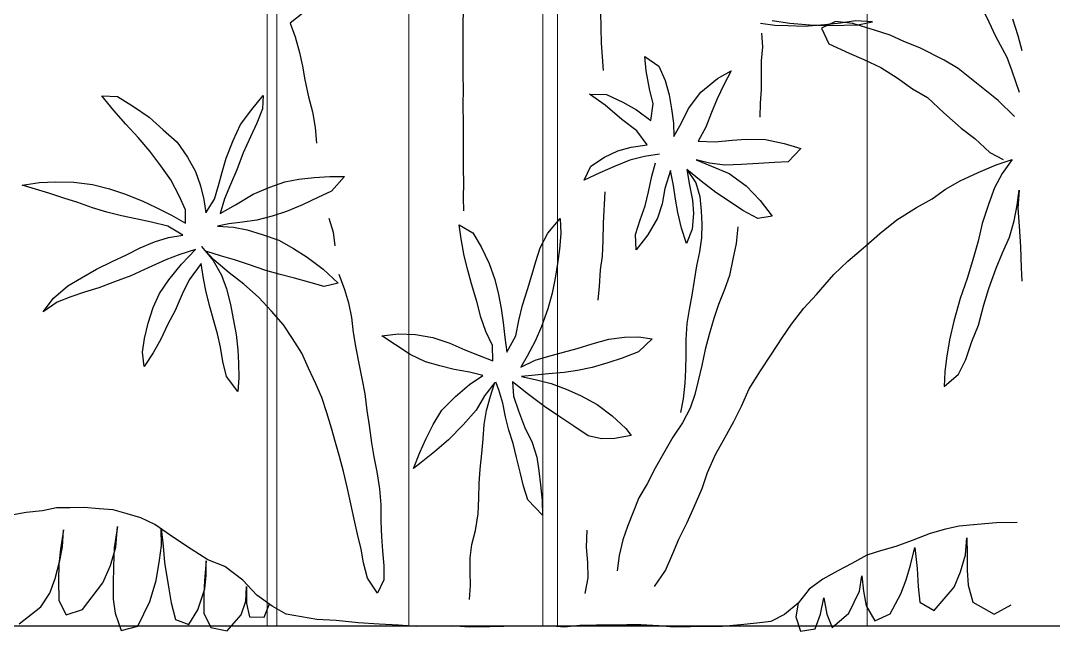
# Model space of a CAD drawing. Header units: metres. Extents: x -58 to 722, y -1100 to 345.
# Drawn here: x 27.9083 to 28.4068, y 109.699 to 109.9936 of the extents above; entities that cross this region are included whole.
import ezdxf

# ---------------------------------------------------------------- set-up
doc = ezdxf.new("R2010")
doc.units = ezdxf.units.M
doc.header["$MEASUREMENT"] = 0
doc.layers.add('FSR_ARQ_002MURO', color=150, linetype='Continuous', lineweight=30)
doc.layers.add('FSR_ARQ_013VENTANAS', color=4, linetype='Continuous', lineweight=5)
doc.layers.add('FSR_ARQ_005VEGETACION', color=64, linetype='Continuous')
doc.layers.add('FSR_ARQ_29PERFILES ACERO', color=143, linetype='Continuous')

# ---------------------------------------------------------------- blocks, each defined once
blk = doc.blocks.new('arbustos 01')
at = {"layer": 'FSR_ARQ_005VEGETACION', "color": 104}
for p, q in [((188.82358, -31.74868), (188.81813, -31.76007)), ((189.09981, -31.74963), (189.10019, -31.76045)), ((189.02628, -31.75469), (189.02616, -31.7634)), ((189.18512, -31.75472), (189.19274, -31.76081)), ((188.80229, -31.76755), (188.80515, -31.75869)), ((188.81813, -31.76007), (188.81443, -31.76771)), ((188.87945, -31.76449), (188.89095, -31.76105)), ((188.88053, -31.76016), (188.8896, -31.7596)), ((188.88838, -31.76163), (188.88053, -31.76016)), ((188.8959, -31.76191), (188.88838, -31.76163)), ((188.8896, -31.7596), (188.89762, -31.76073)), ((188.89095, -31.76105), (188.90037, -31.75999)), ((188.90547, -31.76204), (188.8959, -31.76191)), ((188.89762, -31.76073), (188.90599, -31.7617)), ((188.90037, -31.75999), (188.90784, -31.76351)), ((188.90784, -31.76351), (188.9038, -31.77183)), ((188.91402, -31.76164), (188.90547, -31.76204)), ((188.90599, -31.7617), (188.91692, -31.76254)), ((188.92481, -31.76076), (188.91402, -31.76164)), ((188.91692, -31.76254), (188.92564, -31.76231)), ((188.93423, -31.75935), (188.92481, -31.76076)), ((188.92564, -31.76231), (188.93283, -31.76207)), ((188.93283, -31.76207), (188.94054, -31.76098)), ((189.02616, -31.7634), (189.02605, -31.77161)), ((189.10019, -31.76045), (189.10026, -31.76896)), ((189.19274, -31.76081), (189.19007, -31.76819)), ((188.80013, -31.77572), (188.80229, -31.76755)), ((188.81443, -31.76771), (188.80846, -31.77908)), ((188.86363, -31.7706), (188.87103, -31.76728)), ((188.87103, -31.76728), (188.87945, -31.76449)), ((188.93994, -31.76625), (188.93951, -31.77351)), ((189.10026, -31.76896), (189.10028, -31.77995)), ((189.19007, -31.76819), (189.18773, -31.77654)), ((188.84196, -31.78057), (188.85504, -31.77407)), ((188.85504, -31.77407), (188.86363, -31.7706)), ((188.9038, -31.77183), (188.89296, -31.77681)), ((188.93951, -31.77351), (188.94009, -31.78104)), ((189.02605, -31.77161), (189.02544, -31.77878)), ((188.80846, -31.77908), (188.80563, -31.7864)), ((188.83454, -31.78508), (188.84196, -31.78057)), ((188.88505, -31.7803), (188.87593, -31.78462)), ((188.89296, -31.77681), (188.88505, -31.7803)), ((189.00253, -31.77864), (188.99511, -31.78384)), ((189.00192, -31.78633), (189.00253, -31.77864)), ((189.02544, -31.77878), (189.025, -31.78613)), ((189.10028, -31.77995), (189.10017, -31.78864)), ((189.18773, -31.77654), (189.18627, -31.78387)), ((188.82279, -31.79433), (188.83454, -31.78508)), ((188.87593, -31.78462), (188.8673, -31.79014)), ((188.94009, -31.78104), (188.94016, -31.78857)), ((188.99511, -31.78384), (188.99159, -31.79149)), ((189.18627, -31.78387), (189.18497, -31.79121)), ((188.80563, -31.7864), (188.80171, -31.7978)), ((188.8673, -31.79014), (188.85901, -31.79601)), ((188.94016, -31.78857), (188.94023, -31.79643)), ((188.96356, -31.79042), (188.95626, -31.78639)), ((188.95626, -31.78639), (188.96027, -31.7938)), ((188.97252, -31.79773), (188.96356, -31.79042)), ((188.99159, -31.79149), (188.9896, -31.79916)), ((189.00007, -31.79605), (189.00192, -31.78633)), ((189.10017, -31.78864), (189.10006, -31.79626)), ((189.18497, -31.79121), (189.18297, -31.80024)), ((188.81311, -31.80223), (188.82279, -31.79433)), ((188.85901, -31.79601), (188.85091, -31.80069)), ((188.94023, -31.79643), (188.94064, -31.80379)), ((188.96027, -31.7938), (188.96375, -31.80137)), ((188.99808, -31.80406), (189.00007, -31.79605)), ((189.10006, -31.79626), (189.10012, -31.80477)), ((188.80427, -31.81083), (188.81311, -31.80223)), ((188.85091, -31.80069), (188.84225, -31.80895)), ((188.96375, -31.80137), (188.96673, -31.80876)), ((188.97924, -31.80654), (188.97252, -31.79773)), ((188.9896, -31.79916), (188.9883, -31.80666)), ((189.02311, -31.7991), (189.01434, -31.80325)), ((189.03218, -31.79888), (189.02311, -31.7991)), ((189.02389, -31.80475), (189.03218, -31.79888)), ((189.18297, -31.80024), (189.1808, -31.80842)), ((189.21333, -31.80708), (189.20722, -31.79955)), ((189.20722, -31.79955), (189.20775, -31.80674)), ((189.2854, -31.80017), (189.27682, -31.80555)), ((189.29383, -31.79975), (189.2854, -31.80017)), ((189.28734, -31.80755), (189.29383, -31.79975)), ((188.94064, -31.80379), (188.94088, -31.81115)), ((188.9829, -31.81428), (188.97924, -31.80654)), ((188.9883, -31.80666), (188.98717, -31.81434)), ((188.99933, -31.81297), (188.99808, -31.80406)), ((189.0071, -31.80726), (188.99933, -31.81297)), ((189.01434, -31.80325), (189.0071, -31.80726)), ((189.0149, -31.81249), (189.02389, -31.80475)), ((189.10012, -31.80477), (189.09999, -31.81434)), ((189.20775, -31.80674), (189.21066, -31.8144)), ((189.21942, -31.81505), (189.21333, -31.80708)), ((189.27682, -31.80555), (189.2685, -31.81129)), ((189.28104, -31.81491), (189.28734, -31.80755)), ((188.84225, -31.80895), (188.83291, -31.81703)), ((188.96673, -31.80876), (188.96987, -31.8165)), ((189.00695, -31.81854), (189.0149, -31.81249)), ((189.1808, -31.80842), (189.17949, -31.81678)), ((189.2685, -31.81129), (189.26096, -31.81801)), ((188.83291, -31.81703), (188.82548, -31.82257)), ((188.96987, -31.8165), (188.97405, -31.82408)), ((188.98708, -31.82152), (188.9829, -31.81428)), ((188.98717, -31.81434), (188.98708, -31.82152)), ((189.00138, -31.82599), (189.00695, -31.81854)), ((189.09999, -31.81434), (189.10006, -31.82268)), ((189.17949, -31.81678), (189.1787, -31.82515)), ((189.21066, -31.8144), (189.2141, -31.82172)), ((189.22338, -31.82371), (189.21942, -31.81505)), ((189.26096, -31.81801), (189.25351, -31.82465)), ((189.27438, -31.82209), (189.28104, -31.81491)), ((188.82548, -31.82257), (188.81752, -31.83016)), ((188.93781, -31.82324), (188.92786, -31.82533)), ((188.94824, -31.82304), (188.93781, -31.82324)), ((188.95576, -31.82349), (188.94824, -31.82304)), ((188.96481, -31.82447), (188.95576, -31.82349)), ((188.97405, -31.82408), (188.96481, -31.82447)), ((189.10006, -31.82268), (189.09995, -31.83065)), ((189.2141, -31.82172), (189.21806, -31.83037)), ((189.22724, -31.83315), (189.22338, -31.82371)), ((189.25351, -31.82465), (189.24782, -31.83264)), ((189.26808, -31.82937), (189.27438, -31.82209)), ((188.81752, -31.83016), (188.81028, -31.83382)), ((188.92786, -31.82533), (188.91894, -31.82795)), ((188.91894, -31.82795), (188.92568, -31.83522)), ((189.00991, -31.8273), (189.00138, -31.82599)), ((189.01706, -31.82928), (189.00991, -31.8273)), ((189.0242, -31.83262), (189.01706, -31.82928)), ((189.21806, -31.83037), (189.22149, -31.83946)), ((189.26221, -31.83726), (189.26808, -31.82937)), ((188.81418, -31.83678), (188.8055, -31.83393)), ((188.8055, -31.83393), (188.81087, -31.84135)), ((188.92568, -31.83522), (188.93303, -31.83549)), ((188.93303, -31.83549), (188.94157, -31.83612)), ((188.95968, -31.83688), (188.9679, -31.83579)), ((188.97511, -31.83401), (188.96685, -31.83749)), ((188.9679, -31.83579), (188.97511, -31.83401)), ((188.99464, -31.83103), (189.00283, -31.83233)), ((188.99875, -31.84288), (188.9968, -31.83567)), ((189.00283, -31.83233), (189.01067, -31.83432)), ((189.01067, -31.83432), (189.01849, -31.83751)), ((189.03148, -31.83751), (189.0242, -31.83262)), ((189.09995, -31.83065), (189.10002, -31.83863)), ((189.22936, -31.84072), (189.22724, -31.83315)), ((189.24782, -31.83264), (189.24355, -31.84029)), ((188.81087, -31.84135), (188.81504, -31.84911)), ((188.8237, -31.84084), (188.81418, -31.83678)), ((188.83338, -31.84542), (188.8237, -31.84084)), ((188.94157, -31.83612), (188.95079, -31.83659)), ((188.9574, -31.84146), (188.94824, -31.84801)), ((188.95079, -31.83659), (188.95968, -31.83688)), ((188.96685, -31.83749), (188.9574, -31.84146)), ((188.97239, -31.8456), (188.98, -31.83921)), ((188.98, -31.83921), (188.97528, -31.84649)), ((188.98, -31.83921), (188.97868, -31.84774)), ((188.98723, -31.84785), (188.98888, -31.83984)), ((188.98888, -31.83984), (188.99183, -31.84945)), ((189.01849, -31.83751), (189.02665, -31.84104)), ((189.02665, -31.84104), (189.03515, -31.84491)), ((189.03515, -31.84491), (189.03148, -31.83751)), ((189.10002, -31.83863), (189.09991, -31.84661)), ((189.22149, -31.83946), (189.22484, -31.84722)), ((189.23121, -31.84792), (189.22936, -31.84072)), ((189.24355, -31.84029), (189.24096, -31.84797)), ((189.25678, -31.84481), (189.26221, -31.83726)), ((188.84136, -31.8498), (188.83338, -31.84542)), ((188.96444, -31.85165), (188.97239, -31.8456)), ((188.97528, -31.84649), (188.97313, -31.85365)), ((189.00069, -31.85128), (188.99875, -31.84288)), ((189.09991, -31.84661), (189.09998, -31.85424)), ((189.17161, -31.84304), (189.16372, -31.84302)), ((189.16372, -31.84302), (189.17062, -31.85083)), ((189.17994, -31.84351), (189.17161, -31.84304)), ((189.18826, -31.8445), (189.17994, -31.84351)), ((189.1956, -31.84585), (189.18826, -31.8445)), ((189.20381, -31.8487), (189.1956, -31.84585)), ((189.25232, -31.85344), (189.25678, -31.84481)), ((189.30881, -31.84605), (189.29886, -31.84734)), ((189.31865, -31.84592), (189.30881, -31.84605)), ((189.32733, -31.84622), (189.31865, -31.84592)), ((189.33662, -31.84758), (189.32733, -31.84622)), ((188.80277, -31.85834), (188.80185, -31.85029)), ((188.80185, -31.85029), (188.80241, -31.86005)), ((188.81504, -31.84911), (188.818, -31.85752)), ((188.84847, -31.85503), (188.84136, -31.8498)), ((188.94824, -31.84801), (188.94078, -31.85594)), ((188.95719, -31.85634), (188.96444, -31.85165)), ((188.97868, -31.84774), (188.97704, -31.85575)), ((188.98611, -31.85519), (188.98723, -31.84785)), ((188.99183, -31.84945), (188.99325, -31.85768)), ((189.00247, -31.85866), (189.00069, -31.85128)), ((189.02412, -31.85126), (189.02491, -31.86803)), ((189.17062, -31.85083), (189.17802, -31.85421)), ((189.21262, -31.85255), (189.20381, -31.8487)), ((189.22212, -31.85817), (189.21262, -31.85255)), ((189.22484, -31.84722), (189.2281, -31.85506)), ((189.23333, -31.85522), (189.23121, -31.84792)), ((189.24096, -31.84797), (189.23909, -31.85539)), ((189.28168, -31.85233), (189.27215, -31.8561)), ((189.2897, -31.84961), (189.28168, -31.85233)), ((189.29886, -31.84734), (189.2897, -31.84961)), ((189.31428, -31.85455), (189.3222, -31.852)), ((189.3222, -31.852), (189.32941, -31.84988)), ((189.32941, -31.84988), (189.33662, -31.84758)), ((188.818, -31.85752), (188.82162, -31.86817)), ((188.85678, -31.85959), (188.84847, -31.85503)), ((188.94078, -31.85594), (188.93435, -31.86423)), ((188.94995, -31.8612), (188.95719, -31.85634)), ((188.97313, -31.85365), (188.97234, -31.86133)), ((188.97704, -31.85575), (188.97643, -31.86292)), ((188.98481, -31.86235), (188.98611, -31.85519)), ((188.99325, -31.85768), (188.99571, -31.86541)), ((189.09998, -31.85424), (189.09989, -31.8615)), ((189.17802, -31.85421), (189.18621, -31.85813)), ((189.18621, -31.85813), (189.19485, -31.86179)), ((189.2281, -31.85506), (189.2303, -31.86289)), ((189.2381, -31.86256), (189.23333, -31.85522)), ((189.23909, -31.85539), (189.2381, -31.86256)), ((189.24903, -31.86084), (189.25232, -31.85344)), ((189.27215, -31.8561), (189.26465, -31.85955)), ((189.29878, -31.85975), (189.3068, -31.85693)), ((189.3068, -31.85693), (189.31428, -31.85455)), ((188.80241, -31.86005), (188.80176, -31.86961)), ((188.80454, -31.86674), (188.80277, -31.85834)), ((188.86747, -31.86623), (188.85678, -31.85959)), ((188.94202, -31.86553), (188.94995, -31.8612)), ((188.97234, -31.86133), (188.97207, -31.86851)), ((188.97643, -31.86292), (188.97717, -31.87131)), ((188.98299, -31.87071), (188.98481, -31.86235)), ((189.00511, -31.86622), (189.00247, -31.85866)), ((189.19485, -31.86179), (189.20244, -31.86429)), ((189.2303, -31.86289), (189.22212, -31.85817)), ((189.24902, -31.86802), (189.24903, -31.86084)), ((189.26465, -31.85955), (189.25644, -31.86369)), ((189.2833, -31.86415), (189.29112, -31.86212)), ((189.29112, -31.86212), (189.29878, -31.85975)), ((188.80698, -31.8755), (188.80454, -31.86674)), ((188.82162, -31.86817), (188.82371, -31.87761)), ((188.87643, -31.87353), (188.86747, -31.86623)), ((188.93435, -31.86423), (188.94202, -31.86553)), ((188.97207, -31.86851), (188.97215, -31.87586)), ((188.99571, -31.86541), (189.00089, -31.87437)), ((189.00756, -31.87412), (189.00511, -31.86622)), ((189.02491, -31.86803), (189.02513, -31.87743)), ((189.048, -31.86556), (189.04771, -31.87362)), ((189.05454, -31.87345), (189.048, -31.86556)), ((189.1022, -31.86896), (189.09479, -31.87329)), ((189.10113, -31.87639), (189.1022, -31.86896)), ((189.17206, -31.86534), (189.16974, -31.87283)), ((189.20244, -31.86429), (189.21066, -31.86635)), ((189.21066, -31.86635), (189.21836, -31.86752)), ((189.21836, -31.86752), (189.22579, -31.86842)), ((189.22579, -31.86842), (189.2318, -31.86965)), ((189.25644, -31.86369), (189.24902, -31.86802)), ((189.25849, -31.86966), (189.2672, -31.86747)), ((189.2672, -31.86747), (189.27556, -31.86573)), ((189.27556, -31.86573), (189.2833, -31.86415)), ((188.80176, -31.86961), (188.8011, -31.88072)), ((188.88403, -31.88013), (188.87643, -31.87353)), ((188.95273, -31.86995), (188.95364, -31.87886)), ((188.97717, -31.87131), (188.98031, -31.87888)), ((188.98031, -31.87888), (188.98299, -31.87071)), ((189.00089, -31.87437), (189.00728, -31.88232)), ((189.00728, -31.88232), (189.00756, -31.87412)), ((189.04771, -31.87362), (189.04839, -31.88188)), ((189.05869, -31.88131), (189.05454, -31.87345)), ((189.09479, -31.87329), (189.09043, -31.88076)), ((189.16974, -31.87283), (189.16878, -31.88017)), ((189.2079, -31.87403), (189.19899, -31.8771)), ((189.21582, -31.87156), (189.2079, -31.87403)), ((189.22328, -31.87016), (189.21582, -31.87156)), ((189.2318, -31.86965), (189.22328, -31.87016)), ((189.25035, -31.87443), (189.25849, -31.86966)), ((189.25805, -31.87577), (189.25035, -31.87443)), ((188.81063, -31.88393), (188.80698, -31.8755)), ((188.82371, -31.87761), (188.82633, -31.88636)), ((188.89367, -31.88847), (188.88403, -31.88013)), ((188.95364, -31.87886), (188.95541, -31.88726)), ((188.97215, -31.87586), (188.97324, -31.8834)), ((189.02513, -31.87743), (189.02553, -31.88565)), ((189.09941, -31.8855), (189.10113, -31.87639)), ((189.19899, -31.8771), (189.19104, -31.8816)), ((189.26564, -31.878), (189.25805, -31.87577)), ((189.27331, -31.8813), (189.26564, -31.878)), ((188.8011, -31.88072), (188.80077, -31.892)), ((188.81411, -31.89218), (188.81063, -31.88393)), ((188.97324, -31.8834), (188.97485, -31.89094)), ((189.02553, -31.88565), (189.02646, -31.89301)), ((189.04839, -31.88188), (189.04935, -31.88969)), ((189.06098, -31.88852), (189.05869, -31.88131)), ((189.09043, -31.88076), (189.08614, -31.88957)), ((189.09753, -31.89318), (189.09941, -31.8855)), ((189.19104, -31.8816), (189.18362, -31.88629)), ((189.2226, -31.8877), (189.23026, -31.8855)), ((189.23026, -31.8855), (189.23747, -31.8832)), ((189.23377, -31.88768), (189.24043, -31.8805)), ((189.24043, -31.8805), (189.23421, -31.88804)), ((189.25103, -31.88995), (189.24369, -31.88222)), ((189.24369, -31.88222), (189.25207, -31.88491)), ((189.25207, -31.88491), (189.25948, -31.88767)), ((189.28062, -31.88503), (189.27331, -31.8813)), ((189.28828, -31.8885), (189.28062, -31.88503)), ((188.82633, -31.88636), (188.82959, -31.89769)), ((188.90126, -31.89559), (188.89367, -31.88847)), ((188.95541, -31.88726), (188.95717, -31.896)), ((188.97485, -31.89094), (188.97611, -31.89883)), ((189.04935, -31.88969), (189.05066, -31.89751)), ((189.06319, -31.89582), (189.06098, -31.88852)), ((189.08614, -31.88957), (189.08301, -31.89831)), ((189.18362, -31.88629), (189.1752, -31.89273)), ((189.20595, -31.89333), (189.21512, -31.89017)), ((189.21512, -31.89017), (189.2226, -31.8877)), ((189.22561, -31.89466), (189.23377, -31.88768)), ((189.23421, -31.88804), (189.22967, -31.89586)), ((189.23931, -31.89768), (189.24048, -31.88972)), ((189.24048, -31.88972), (189.24702, -31.89832)), ((189.25783, -31.89837), (189.25103, -31.88995)), ((189.25948, -31.88767), (189.269, -31.89197)), ((189.29674, -31.8927), (189.28828, -31.8885)), ((188.80077, -31.892), (188.80034, -31.89917)), ((188.81807, -31.90301), (188.81411, -31.89218)), ((188.91052, -31.90631), (188.90126, -31.89559)), ((188.95717, -31.896), (188.9598, -31.90356)), ((189.02646, -31.89301), (189.02702, -31.90191)), ((189.06547, -31.90365), (189.06319, -31.89582)), ((189.09557, -31.90051), (189.09753, -31.89318)), ((189.1668, -31.89543), (189.16361, -31.90359)), ((189.1752, -31.89273), (189.16712, -31.90016)), ((189.19047, -31.89755), (189.19821, -31.89553)), ((189.19821, -31.89553), (189.20595, -31.89333)), ((189.21773, -31.90076), (189.22561, -31.89466)), ((189.22967, -31.89586), (189.22691, -31.90318)), ((189.269, -31.89197), (189.27825, -31.89626)), ((189.27825, -31.89626), (189.28707, -31.89957)), ((189.30483, -31.89733), (189.29674, -31.8927)), ((188.82959, -31.89769), (188.83338, -31.90834)), ((188.97611, -31.89883), (188.97737, -31.90671)), ((189.02702, -31.90191), (189.02777, -31.90927)), ((189.05066, -31.89751), (189.05233, -31.90551)), ((189.08301, -31.89831), (189.08104, -31.90635)), ((189.09278, -31.90996), (189.09557, -31.90051)), ((189.16712, -31.90016), (189.17463, -31.90194)), ((189.17463, -31.90194), (189.18281, -31.89966)), ((189.18281, -31.89966), (189.19047, -31.89755)), ((189.20974, -31.90774), (189.21773, -31.90076)), ((189.23788, -31.90511), (189.23931, -31.89768)), ((189.24702, -31.89832), (189.25072, -31.90608)), ((189.26296, -31.9058), (189.25783, -31.89837)), ((189.28707, -31.89957), (189.29554, -31.90261)), ((189.31204, -31.90159), (189.30483, -31.89733)), ((189.31984, -31.90817), (189.31204, -31.90159)), ((188.82068, -31.91176), (188.81807, -31.90301)), ((188.91726, -31.91359), (188.91052, -31.90631)), ((188.9598, -31.90356), (188.96311, -31.91164)), ((188.97737, -31.90671), (188.97881, -31.91425)), ((189.05233, -31.90551), (189.05461, -31.91388)), ((189.06811, -31.91202), (189.06547, -31.90365)), ((189.08104, -31.90635), (189.0797, -31.91369)), ((189.16361, -31.90359), (189.16146, -31.91075)), ((189.2029, -31.91527), (189.20974, -31.90774)), ((189.22691, -31.90318), (189.22476, -31.91167)), ((189.23592, -31.91262), (189.23788, -31.90511)), ((189.25072, -31.90608), (189.2545, -31.91482)), ((189.26632, -31.91329), (189.26296, -31.9058)), ((189.29554, -31.90261), (189.30313, -31.90511)), ((189.30313, -31.90511), (189.31054, -31.9076)), ((189.31054, -31.9076), (189.31777, -31.91036)), ((188.82361, -31.92274), (188.82068, -31.91176)), ((188.83338, -31.90834), (188.83681, -31.92053)), ((188.96311, -31.91164), (188.96557, -31.9192)), ((189.07012, -31.92029), (189.06811, -31.91202)), ((189.09054, -31.91835), (189.09278, -31.90996)), ((189.16146, -31.91075), (189.15999, -31.91859)), ((189.22476, -31.91167), (189.22342, -31.91927)), ((189.23387, -31.91986), (189.23592, -31.91262)), ((189.26904, -31.92158), (189.26632, -31.91329)), ((189.31777, -31.91036), (189.32524, -31.9156)), ((189.32524, -31.9156), (189.31984, -31.90817)), ((188.92398, -31.92223), (188.91726, -31.91359)), ((188.97881, -31.91425), (188.98007, -31.92179)), ((189.05461, -31.91388), (189.05794, -31.92341)), ((189.0797, -31.91369), (189.07862, -31.9213)), ((189.08795, -31.92603), (189.09054, -31.91835)), ((189.15999, -31.91859), (189.15902, -31.92661)), ((189.19642, -31.92254), (189.2029, -31.91527)), ((189.2545, -31.91482), (189.25839, -31.92214)), ((188.82708, -31.93151), (188.82361, -31.92274)), ((188.83681, -31.92053), (188.83923, -31.93065)), ((188.92884, -31.92947), (188.92398, -31.92223)), ((188.96557, -31.9192), (188.96802, -31.92778)), ((188.98007, -31.92179), (188.98064, -31.93035)), ((189.05794, -31.92341), (189.06146, -31.93126)), ((189.07179, -31.92847), (189.07012, -31.92029)), ((189.07862, -31.9213), (189.07763, -31.92935)), ((189.19162, -31.92983), (189.19642, -31.92254)), ((189.22342, -31.91927), (189.22188, -31.92776)), ((189.23182, -31.92736), (189.23387, -31.91986)), ((189.25839, -31.92214), (189.26227, -31.93026)), ((189.27097, -31.92994), (189.26904, -31.92158)), ((188.93454, -31.93827), (188.92884, -31.92947)), ((188.96802, -31.92778), (188.97014, -31.93568)), ((189.006, -31.92891), (188.99863, -31.93005)), ((188.99863, -31.93005), (189.00589, -31.93706)), ((189.01353, -31.9291), (189.006, -31.92891)), ((189.02194, -31.93028), (189.01353, -31.9291)), ((189.07663, -31.93723), (189.07179, -31.92847)), ((189.07763, -31.92935), (189.07663, -31.93723)), ((189.0843, -31.93361), (189.08795, -31.92603)), ((189.11637, -31.92934), (189.10719, -31.93241)), ((189.12552, -31.92778), (189.11637, -31.92934)), ((189.13474, -31.92729), (189.12552, -31.92778)), ((189.14359, -31.92847), (189.13474, -31.92729)), ((189.13626, -31.93334), (189.14359, -31.92847)), ((189.15902, -31.92661), (189.15754, -31.93497)), ((189.18664, -31.93774), (189.19162, -31.92983)), ((189.22188, -31.92776), (189.22097, -31.93599)), ((189.23021, -31.93452), (189.23182, -31.92736)), ((189.27202, -31.93713), (189.27097, -31.92994)), ((188.83037, -31.94113), (188.82708, -31.93151)), ((188.83923, -31.93065), (188.84081, -31.94042)), ((188.97014, -31.93568), (188.97207, -31.94425)), ((188.98064, -31.93035), (188.98053, -31.93838)), ((189.03077, -31.93279), (189.02194, -31.93028)), ((189.03889, -31.93529), (189.03077, -31.93279)), ((189.04614, -31.93717), (189.03889, -31.93529)), ((189.06146, -31.93126), (189.0657, -31.93929)), ((189.08419, -31.94176), (189.0843, -31.93361)), ((189.10719, -31.93241), (189.09908, -31.93593)), ((189.12839, -31.93846), (189.13626, -31.93334)), ((189.15754, -31.93497), (189.15588, -31.94418)), ((189.22896, -31.94222), (189.23021, -31.93452)), ((189.26227, -31.93026), (189.26625, -31.9375)), ((188.83437, -31.94905), (188.83037, -31.94113)), ((188.84081, -31.94042), (188.84157, -31.94778)), ((188.94057, -31.94724), (188.93454, -31.93827)), ((188.98053, -31.93838), (188.98076, -31.94659)), ((189.00589, -31.93706), (189.01471, -31.94037)), ((189.01471, -31.94037), (189.02248, -31.94287)), ((189.05409, -31.93931), (189.04614, -31.93717)), ((189.06141, -31.94154), (189.05409, -31.93931)), ((189.0657, -31.93929), (189.06908, -31.94519)), ((189.0915, -31.93893), (189.08419, -31.94176)), ((189.09908, -31.93593), (189.0915, -31.93893)), ((189.12018, -31.94234), (189.12839, -31.93846)), ((189.18307, -31.94576), (189.18664, -31.93774)), ((189.22097, -31.93599), (189.22052, -31.94317)), ((189.26625, -31.9375), (189.27121, -31.94492)), ((189.27121, -31.94492), (189.27202, -31.93713)), ((188.97207, -31.94425), (188.97401, -31.95249)), ((188.98076, -31.94659), (188.98118, -31.95378)), ((189.02248, -31.94287), (189.03087, -31.94538)), ((189.03087, -31.94538), (189.03864, -31.94708)), ((189.06908, -31.94519), (189.06141, -31.94154)), ((189.0967, -31.94787), (189.10487, -31.94656)), ((189.10487, -31.94656), (189.11252, -31.94454)), ((189.11252, -31.94454), (189.12018, -31.94234)), ((189.15588, -31.94418), (189.15441, -31.95134)), ((189.17897, -31.95413), (189.18307, -31.94576)), ((189.22052, -31.94317), (189.22033, -31.95097)), ((189.22698, -31.95026), (189.22896, -31.94222)), ((188.84197, -31.95565), (188.83437, -31.94905)), ((188.84157, -31.94778), (188.84197, -31.95565)), ((188.9466, -31.9569), (188.94057, -31.94724)), ((189.03864, -31.94708), (189.04581, -31.94807)), ((189.04581, -31.94807), (189.05422, -31.9488)), ((189.06136, -31.95182), (189.05282, -31.95392)), ((189.05422, -31.9488), (189.06148, -31.94952)), ((189.06874, -31.95015), (189.06136, -31.95182)), ((189.06148, -31.94952), (189.06874, -31.95015)), ((189.08949, -31.94963), (189.0967, -31.94787)), ((189.09661, -31.95443), (189.08949, -31.94963)), ((189.15441, -31.95134), (189.15276, -31.95953)), ((189.22033, -31.95097), (189.22085, -31.95833)), ((189.22085, -31.95833), (189.22698, -31.95026)), ((188.95074, -31.96619), (188.9466, -31.9569)), ((188.97401, -31.95249), (188.97579, -31.95986)), ((188.98118, -31.95378), (188.98209, -31.96217)), ((189.0448, -31.95709), (189.03704, -31.96045)), ((189.05282, -31.95392), (189.0448, -31.95709)), ((189.06498, -31.95985), (189.07349, -31.95305)), ((189.07349, -31.95305), (189.07294, -31.96085)), ((189.07874, -31.96456), (189.08097, -31.95732)), ((189.08097, -31.95732), (189.08253, -31.95335)), ((189.08535, -31.96084), (189.08297, -31.95336)), ((189.08297, -31.95336), (189.08864, -31.96062)), ((189.10415, -31.961), (189.09661, -31.95443)), ((189.17586, -31.96153), (189.17897, -31.95413)), ((188.97579, -31.95986), (188.97826, -31.96725)), ((188.98209, -31.96217), (188.98336, -31.96954)), ((189.03704, -31.96045), (189.02811, -31.96529)), ((189.05638, -31.96638), (189.06498, -31.95985)), ((189.07294, -31.96085), (189.07035, -31.9687)), ((189.08747, -31.96849), (189.08535, -31.96084)), ((189.08864, -31.96062), (189.09305, -31.9683)), ((189.11149, -31.96828), (189.10415, -31.961)), ((189.15276, -31.95953), (189.15162, -31.9684)), ((189.17309, -31.96974), (189.17586, -31.96153)), ((188.95491, -31.97428), (188.95074, -31.96619)), ((188.97826, -31.96725), (188.98243, -31.975)), ((189.02811, -31.96529), (189.02014, -31.97139)), ((189.04868, -31.97151), (189.05638, -31.96638)), ((189.07035, -31.9687), (189.06714, -31.97717)), ((189.07723, -31.97181), (189.07874, -31.96456)), ((189.08878, -31.97604), (189.08747, -31.96849)), ((189.09305, -31.9683), (189.09995, -31.97619)), ((189.11618, -31.97588), (189.11149, -31.96828)), ((189.15162, -31.9684), (189.15048, -31.97642)), ((188.95975, -31.98307), (188.95491, -31.97428)), ((189.02014, -31.97139), (189.01269, -31.97811)), ((189.04072, -31.9769), (189.04868, -31.97151)), ((189.07553, -31.97897), (189.07723, -31.97181)), ((189.17067, -31.97795), (189.17309, -31.96974)), ((188.98243, -31.975), (188.98762, -31.98276)), ((189.01269, -31.97811), (189.00998, -31.9818)), ((189.03303, -31.98211), (189.04072, -31.9769)), ((189.06714, -31.97717), (189.06303, -31.98562)), ((189.07322, -31.9862), (189.07553, -31.97897)), ((189.0893, -31.98359), (189.08878, -31.97604)), ((189.09995, -31.97619), (189.10791, -31.9841)), ((189.12006, -31.98374), (189.11618, -31.97588)), ((189.15048, -31.97642), (189.14916, -31.98581)), ((189.16853, -31.98555), (189.17067, -31.97795)), ((188.96458, -31.99202), (188.95975, -31.98307)), ((188.98762, -31.98276), (188.99263, -31.99155)), ((189.00998, -31.9818), (189.01865, -31.98351)), ((189.01865, -31.98351), (189.02582, -31.98361)), ((189.02582, -31.98361), (189.03303, -31.98211)), ((189.08999, -31.99148), (189.0893, -31.98359)), ((189.10791, -31.9841), (189.11544, -31.99068)), ((189.12333, -31.99105), (189.12006, -31.98374)), ((189.16638, -31.99314), (189.16853, -31.98555)), ((189.06303, -31.98562), (189.06053, -31.99348)), ((189.07134, -31.99371), (189.07322, -31.9862)), ((189.11544, -31.99068), (189.12264, -31.99636)), ((189.12658, -31.99961), (189.12333, -31.99105)), ((189.14916, -31.98581), (189.14786, -31.99332)), ((188.9689, -32.00166), (188.96458, -31.99202)), ((188.99263, -31.99155), (188.99697, -31.9993)), ((189.06053, -31.99348), (189.05946, -32.00082)), ((189.06946, -32.00149), (189.07134, -31.99371)), ((189.09085, -31.99992), (189.08999, -31.99148)), ((189.12264, -31.99636), (189.12658, -31.99961)), ((189.14786, -31.99332), (189.14638, -32.00133)), ((189.16424, -32.00118), (189.16638, -31.99314)), ((188.97186, -32.01025), (188.9689, -32.00166)), ((188.99697, -31.9993), (189.0013, -32.00774)), ((189.05946, -32.00082), (189.05847, -32.00825)), ((189.06768, -32.00909), (189.06946, -32.00149)), ((189.09146, -32.00764), (189.09085, -31.99992)), ((189.14638, -32.00133), (189.14489, -32.01037)), ((189.16216, -32.01028), (189.16424, -32.00118)), ((189.09162, -32.01544), (189.09146, -32.00764)), ((188.97617, -32.02005), (188.97186, -32.01025)), ((189.0013, -32.00774), (189.00582, -32.01533)), ((189.05847, -32.00825), (189.05773, -32.01667)), ((189.06527, -32.01641), (189.06768, -32.00909)), ((189.14489, -32.01037), (189.14426, -32.01909)), ((189.16028, -32.01841), (189.16216, -32.01028)), ((189.00582, -32.01533), (189.01193, -32.03063)), ((189.05745, -32.02464), (189.06527, -32.01641)), ((189.05773, -32.01667), (189.05745, -32.02464)), ((189.09194, -32.02387), (189.09162, -32.01544)), ((189.15857, -32.02664), (189.16028, -32.01841)), ((188.97982, -32.02848), (188.97617, -32.02005)), ((189.09342, -32.03275), (189.09194, -32.02387)), ((189.14426, -32.01909), (189.14414, -32.0278)), ((189.27286, -32.02603), (189.28031, -32.0239)), ((189.28031, -32.0239), (189.28777, -32.02178)), ((189.28777, -32.02178), (189.2952, -32.02114)), ((189.2952, -32.02114), (189.30338, -32.02051)), ((189.30338, -32.02051), (189.3108, -32.02061)), ((189.3108, -32.02061), (189.31822, -32.02071)), ((189.31822, -32.02071), (189.32563, -32.02229)), ((189.32563, -32.02229), (189.33453, -32.02316)), ((189.33453, -32.02316), (189.34341, -32.02476)), ((188.80281, -32.02856), (188.81395, -32.02871)), ((188.81395, -32.02871), (188.82433, -32.02959)), ((188.82433, -32.02959), (188.83397, -32.03047)), ((188.98431, -32.03743), (188.97982, -32.02848)), ((189.14414, -32.0278), (189.14386, -32.03618)), ((189.15669, -32.03468), (189.15857, -32.02664)), ((189.25489, -32.03692), (189.26538, -32.02964)), ((189.26538, -32.02964), (189.27286, -32.02603)), ((188.83397, -32.03047), (188.84138, -32.03205)), ((188.84138, -32.03205), (188.84951, -32.03439)), ((188.84951, -32.03439), (188.85911, -32.03823)), ((189.01193, -32.03063), (189.0144, -32.03784)), ((189.03362, -32.03263), (189.03401, -32.0417)), ((189.09536, -32.04032), (189.09342, -32.03275)), ((189.15472, -32.04272), (189.15669, -32.03468)), ((189.26198, -32.0318), (189.26095, -32.04113)), ((189.26186, -32.04084), (189.26198, -32.0318)), ((189.28627, -32.04178), (189.28552, -32.03061)), ((189.28552, -32.03061), (189.28717, -32.04209)), ((189.31492, -32.04156), (189.31444, -32.03251)), ((189.31444, -32.03251), (189.31611, -32.04279)), ((188.82983, -32.03679), (188.82972, -32.04523)), ((188.83061, -32.04584), (188.82983, -32.03679)), ((188.85911, -32.03823), (188.86798, -32.04132)), ((188.98763, -32.04517), (188.98431, -32.03743)), ((189.0144, -32.03784), (189.01634, -32.04624)), ((189.09632, -32.04751), (189.09536, -32.04032)), ((189.14386, -32.03618), (189.14324, -32.04369)), ((189.2459, -32.04274), (189.25489, -32.03692)), ((189.26296, -32.0487), (189.26186, -32.04084)), ((188.82972, -32.04523), (188.82959, -32.05427)), ((188.8332, -32.05492), (188.83061, -32.04584)), ((188.8578, -32.04199), (188.85644, -32.05313)), ((188.86009, -32.05137), (188.8578, -32.04199)), ((188.86798, -32.04132), (188.87612, -32.04366)), ((188.87612, -32.04366), (188.88351, -32.04599)), ((188.88351, -32.04599), (188.89161, -32.05055)), ((188.99144, -32.05428), (188.98763, -32.04517)), ((189.01634, -32.04624), (189.01742, -32.05447)), ((189.03401, -32.0417), (189.03339, -32.0499)), ((189.14324, -32.04369), (189.14262, -32.05172)), ((189.15355, -32.05015), (189.15472, -32.04272)), ((189.23691, -32.04856), (189.2459, -32.04274)), ((189.26095, -32.04113), (189.26023, -32.04987)), ((189.28915, -32.05147), (189.28627, -32.04178)), ((189.28717, -32.04209), (189.28764, -32.05205)), ((189.31633, -32.04882), (189.31492, -32.04156)), ((189.31611, -32.04279), (189.3169, -32.05094)), ((188.86239, -32.05924), (188.86009, -32.05137)), ((188.89161, -32.05055), (188.89899, -32.05437)), ((189.03339, -32.0499), (189.03311, -32.0581)), ((189.09622, -32.05513), (189.09632, -32.04751)), ((189.14262, -32.05172), (189.14252, -32.05924)), ((189.1514, -32.05828), (189.15355, -32.05015)), ((189.22795, -32.05215), (189.23691, -32.04856)), ((189.23782, -32.0568), (189.23793, -32.04896)), ((189.23793, -32.04896), (189.23869, -32.05952)), ((189.26023, -32.04987), (189.25826, -32.0619)), ((189.26462, -32.05958), (189.26296, -32.0487)), ((189.29325, -32.06087), (189.28915, -32.05147)), ((189.31891, -32.0585), (189.31633, -32.04882)), ((189.3169, -32.05094), (189.31709, -32.05938)), ((188.82959, -32.05427), (188.82919, -32.06211)), ((188.83671, -32.06311), (188.8332, -32.05492)), ((188.85644, -32.05313), (188.85601, -32.06277)), ((188.88624, -32.05715), (188.88523, -32.06528)), ((188.88734, -32.06531), (188.88624, -32.05715)), ((188.89899, -32.05437), (188.90709, -32.05893)), ((188.99731, -32.06274), (188.99144, -32.05428)), ((189.09612, -32.06231), (189.09622, -32.05513)), ((189.2182, -32.05944), (189.22795, -32.05215)), ((189.23863, -32.06405), (189.23782, -32.0568)), ((189.28764, -32.05205), (189.28781, -32.0614)), ((188.82919, -32.06211), (188.82665, -32.07112)), ((188.85601, -32.06277), (188.85499, -32.0712)), ((188.8653, -32.06682), (188.86239, -32.05924)), ((188.90709, -32.05893), (188.91445, -32.06423)), ((189.03311, -32.0581), (189.0347, -32.0665)), ((189.09655, -32.06976), (189.09612, -32.06231)), ((189.14252, -32.05924), (189.14601, -32.06647)), ((189.14601, -32.06647), (189.1514, -32.05828)), ((189.21067, -32.06751), (189.2182, -32.05944)), ((189.21633, -32.06284), (189.21621, -32.07188)), ((189.21653, -32.07068), (189.21633, -32.06284)), ((189.23869, -32.05952), (189.23919, -32.06677)), ((189.25826, -32.0619), (189.25662, -32.07153)), ((189.26809, -32.07078), (189.26462, -32.05958)), ((189.28781, -32.0614), (189.2877, -32.06954)), ((189.30421, -32.07519), (189.29325, -32.06087)), ((189.31709, -32.05938), (189.31694, -32.07024)), ((189.32182, -32.06638), (189.31891, -32.0585)), ((188.84739, -32.07562), (188.83671, -32.06311)), ((188.87089, -32.07745), (188.8653, -32.06682)), ((188.88523, -32.06528), (188.88391, -32.0731)), ((188.89321, -32.07715), (188.88734, -32.06531)), ((188.91445, -32.06423), (188.92029, -32.07173)), ((189.20242, -32.07334), (189.21067, -32.06751)), ((189.2424, -32.07525), (189.23863, -32.06405)), ((189.23919, -32.06677), (189.23906, -32.07702)), ((189.32654, -32.07368), (189.32182, -32.06638)), ((188.8151, -32.07759), (188.80613, -32.07265)), ((188.82665, -32.07112), (188.8151, -32.07759)), ((188.85499, -32.0712), (188.84739, -32.07562)), ((188.88391, -32.0731), (188.87928, -32.08118)), ((188.90658, -32.06889), (188.90496, -32.07761)), ((188.90827, -32.07765), (188.90658, -32.06889)), ((188.92029, -32.07173), (188.92763, -32.07777)), ((188.92029, -32.07173), (188.92152, -32.07904)), ((189.19493, -32.07769), (189.20242, -32.07334)), ((189.20676, -32.07929), (189.20384, -32.07202)), ((189.21621, -32.07188), (189.2146, -32.0791)), ((189.21914, -32.07795), (189.21653, -32.07068)), ((189.25662, -32.07153), (189.25439, -32.08054)), ((189.27454, -32.08413), (189.26809, -32.07078)), ((189.2877, -32.06954), (189.2867, -32.07706)), ((189.31694, -32.07024), (189.31292, -32.07802)), ((189.33818, -32.08289), (189.32654, -32.07368)), ((188.87928, -32.08118), (188.87089, -32.07745)), ((188.90215, -32.08481), (188.89321, -32.07715)), ((188.90496, -32.07761), (188.90215, -32.08481)), ((188.91118, -32.08553), (188.90827, -32.07765)), ((188.92152, -32.07904), (188.919, -32.08684)), ((188.92763, -32.07777), (188.935, -32.08159)), ((189.17856, -32.08044), (189.18675, -32.07907)), ((189.18675, -32.07907), (189.19493, -32.07769)), ((189.2146, -32.0791), (189.20676, -32.07929)), ((189.22656, -32.0865), (189.21914, -32.07795)), ((189.23906, -32.07702), (189.23533, -32.08481)), ((189.24711, -32.08316), (189.2424, -32.07525)), ((189.2867, -32.07706), (189.28355, -32.08637)), ((189.31292, -32.07802), (189.30421, -32.07519)), ((188.935, -32.08159), (188.94242, -32.08243)), ((188.94242, -32.08243), (188.95131, -32.08329)), ((188.95131, -32.08329), (188.96095, -32.08417)), ((188.96095, -32.08417), (188.96912, -32.08428)), ((188.96912, -32.08428), (188.97803, -32.0844)), ((188.97803, -32.0844), (188.98694, -32.08452)), ((188.98694, -32.08452), (188.99511, -32.08389)), ((188.99511, -32.08389), (189.00478, -32.08328)), ((189.00478, -32.08328), (189.0122, -32.08338)), ((189.0122, -32.08338), (189.01962, -32.08348)), ((189.01962, -32.08348), (189.02853, -32.0836)), ((189.02853, -32.0836), (189.03744, -32.08372)), ((189.03744, -32.08372), (189.0456, -32.08457)), ((189.0456, -32.08457), (189.05451, -32.08395)), ((189.05451, -32.08395), (189.06565, -32.0841)), ((189.06565, -32.0841), (189.07827, -32.08427)), ((189.07827, -32.08427), (189.08569, -32.08438)), ((189.08569, -32.08438), (189.09683, -32.08453)), ((189.09683, -32.08453), (189.10649, -32.08392)), ((189.10649, -32.08392), (189.1154, -32.08404)), ((189.1154, -32.08404), (189.12505, -32.08417)), ((189.12505, -32.08417), (189.13471, -32.08356)), ((189.13471, -32.08356), (189.14511, -32.08295)), ((189.14511, -32.08295), (189.15626, -32.08236)), ((189.15626, -32.08236), (189.16816, -32.08104)), ((189.16816, -32.08104), (189.17856, -32.08044)), ((189.23533, -32.08481), (189.22656, -32.0865)), ((189.25439, -32.08054), (189.24711, -32.08316)), ((189.28355, -32.08637), (189.27454, -32.08413)), ((188.919, -32.08684), (188.91118, -32.08553))]:
    blk.add_line(p, q, dxfattribs=at)

msp = doc.modelspace()

# ---------------------------------------------------------------- linework, layer by layer
at = {"layer": 'FSR_ARQ_002MURO', "lineweight": 0}
for p, q in [((28.02731, 109.70149), (28.02731, 111.65149)), ((28.03199, 109.70149), (28.03199, 111.65149))]:
    msp.add_line(p, q, dxfattribs=at)
at = {"layer": 'FSR_ARQ_013VENTANAS', "ltscale": 0.01}
for p, q in [((28.09563, 109.70149), (28.09563, 111.65149)), ((28.16743, 109.70149), (28.16743, 111.65149)), ((28.31701, 109.70149), (28.31701, 111.65149)), ((28.16036, 109.70149), (28.16036, 111.64441))]:
    msp.add_line(p, q, dxfattribs=at)
at = {"layer": 'FSR_ARQ_29PERFILES ACERO', "ltscale": 0.01}
msp.add_line((28.78135, 109.70149), (27.58135, 109.70149), dxfattribs=at)

# ---------------------------------------------------------------- block references
at = {"layer": 'FSR_ARQ_005VEGETACION', "xscale": -0.9, "yscale": 0.9, "zscale": 0.9}
msp.add_blockref('arbustos 01', (198.31192, 138.57711), dxfattribs=at)

doc.saveas('drawing.dxf')
